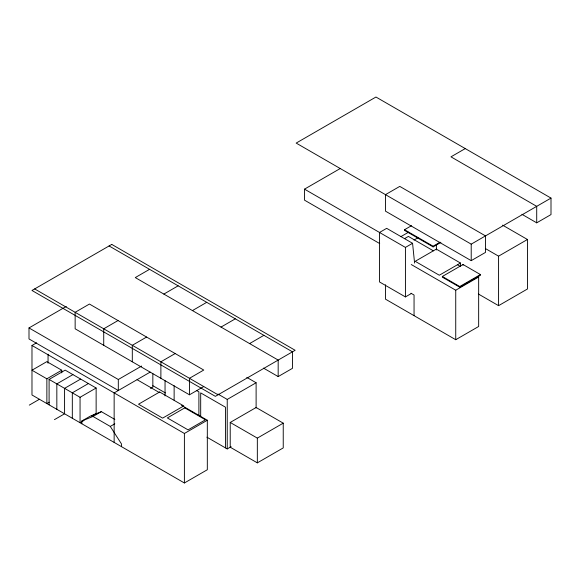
<?xml version="1.0" encoding="UTF-8"?>
<svg xmlns="http://www.w3.org/2000/svg" width="580" height="580" viewBox="0 0 580 580"><rect width="100%" height="100%" fill="white"/><g stroke="black" fill="none" stroke-linecap="round" stroke-linejoin="round"><path stroke-width="0.87" d="M29 327.939L118.313 379.501L118.313 390.507L29 338.945L29 327.939L66.279 306.421M149.567 269.33L135.278 277.581L278.175 360.079L278.175 376.579L292.465 368.329L292.465 351.828L109.084 245.956M181.562 405.369L207.321 420.239L207.321 469.742L184.397 482.973L31.98 394.973L31.98 345.47L36.569 342.824M379.712 243.571L304.5 200.151L304.5 189.152L340.228 168.526M118.016 320.551L103.726 328.802L103.726 345.303M163.857 294.082L178.147 285.831M61.748 370.221L46.864 361.63L31.98 370.221L46.864 378.82L61.748 370.221L61.748 372.875M49.097 404.854L49.097 379.422L65.17 370.134L96.135 388.013L96.135 413.453L91.538 416.099M72.913 374.608L56.833 383.887L56.833 409.328M465.262 148.589L450.972 156.839L536.71 206.342L536.71 222.836L551 214.585L551 198.092L375.949 97.027L296.17 143.086L471.214 244.151L551 198.092M146.595 337.052L132.305 345.303L132.305 361.804M192.437 310.583L206.726 302.332M29.297 405.115L39.418 399.272M80.649 379.074L64.576 388.353L64.576 413.794L54.455 419.637M49.213 402.208L46.864 403.571L46.864 378.82M88.392 383.547L72.319 392.827L72.319 418.26M49.097 379.422L80.055 397.293L96.135 388.013M118.313 379.501L141.607 366.052M175.174 353.553L160.885 361.804L160.885 378.298M221.016 327.084L235.306 318.833M150.155 372.121L114.144 392.914L114.144 442.409M440.865 242.425L433.108 246.899L404.528 230.405L404.528 229.716L411.51 225.685M400.802 236.676L408.566 232.196M81.845 423.762L81.845 421.015L90.175 416.201L101.34 411.648L114.854 419.449M83.882 420.522L80.055 422.733L80.055 397.293M81.845 421.015L93.003 416.462L101.34 411.648M404.579 238.626L408.4 236.415L433.383 250.843M150.503 388.419L152.844 387.07L152.844 373.658M414.004 240.055L417.89 237.814M304.5 189.152L405.427 247.421L412.568 243.295L414.584 263.074M249.596 343.585L263.885 335.334M93.003 416.462L110.272 426.43L114.818 423.799M404.528 229.716L433.108 246.217L440.089 242.186M189.464 394.799L189.464 378.298L203.754 370.047L89.436 304.05L75.146 312.301L75.146 328.802L189.464 394.799L203.754 386.548M460.447 263.03L439.314 275.232L415.2 261.312L436.334 249.11L460.447 263.03L460.447 266.553M217.913 394.037L227.237 399.424L256.113 382.757L256.113 407.95M412.568 243.295L386.672 228.339L379.523 232.464L379.523 281.967L405.427 296.916L411.59 293.357M442.337 276.464L463.028 264.516L480.443 274.572L480.443 275.261L459.751 287.209L442.337 277.153L442.337 276.464L459.751 286.52L480.443 274.572M471.214 260.652L485.503 252.401L485.503 235.9L399.765 186.398L385.475 194.648L385.475 211.149L471.214 260.652L471.214 244.151M31.98 345.47L184.397 433.47L207.321 420.239M485.358 248.537L498.575 256.164L527.452 239.496L527.452 288.992L498.575 305.667L478.362 293.995M411.242 264.524L455.735 290.217L478.659 276.979L478.659 326.482L455.735 339.713L385.475 299.157L385.475 284.751M230.216 422.458L256.113 407.501L283.236 423.161L283.236 447.912L257.339 462.862L230.216 447.209L230.216 422.458L257.339 438.117L283.236 423.161M206.879 437.168L227.237 448.927L231.144 446.673M521.899 214.288L536.71 222.836M502.577 225.134L527.452 239.496M457.584 264.813L460.701 266.611M410.966 293.241L414.055 295.031L414.055 315.65M263.501 368.111L278.175 376.579M246.79 377.37L256.113 382.757M34.655 288.927L218.044 394.799M196.576 390.521L198.896 391.863L198.896 415.382M152.881 385.714L165.401 392.943M137.069 379.675L158.92 392.298M110.272 426.43L121.438 443.874L121.438 446.622M498.575 256.164L498.575 305.667M463.028 264.516L463.028 265.205M459.751 286.52L459.751 287.209M455.735 290.217L455.735 339.713M436.385 244.564L436.385 249.965M433.108 246.217L433.108 246.899M405.427 247.421L405.427 296.916M257.339 438.117L257.339 462.862M227.237 399.424L227.237 448.927M225.453 447.898L225.453 407.196L200.687 392.892L200.687 416.411M184.397 433.47L184.397 482.973M174.131 385.7L174.131 400.171M165.046 380.618L165.046 395.923M48.053 354.192L48.053 363.189M111.759 244.412L31.98 290.471L215.361 396.35L295.147 350.284L111.759 244.412M159.652 392.007L138.518 404.209L162.632 418.129L183.766 405.927L159.652 392.007M184.781 407.87L167.359 417.926L188.05 429.867L205.465 419.811L184.781 407.87"/></g></svg>
